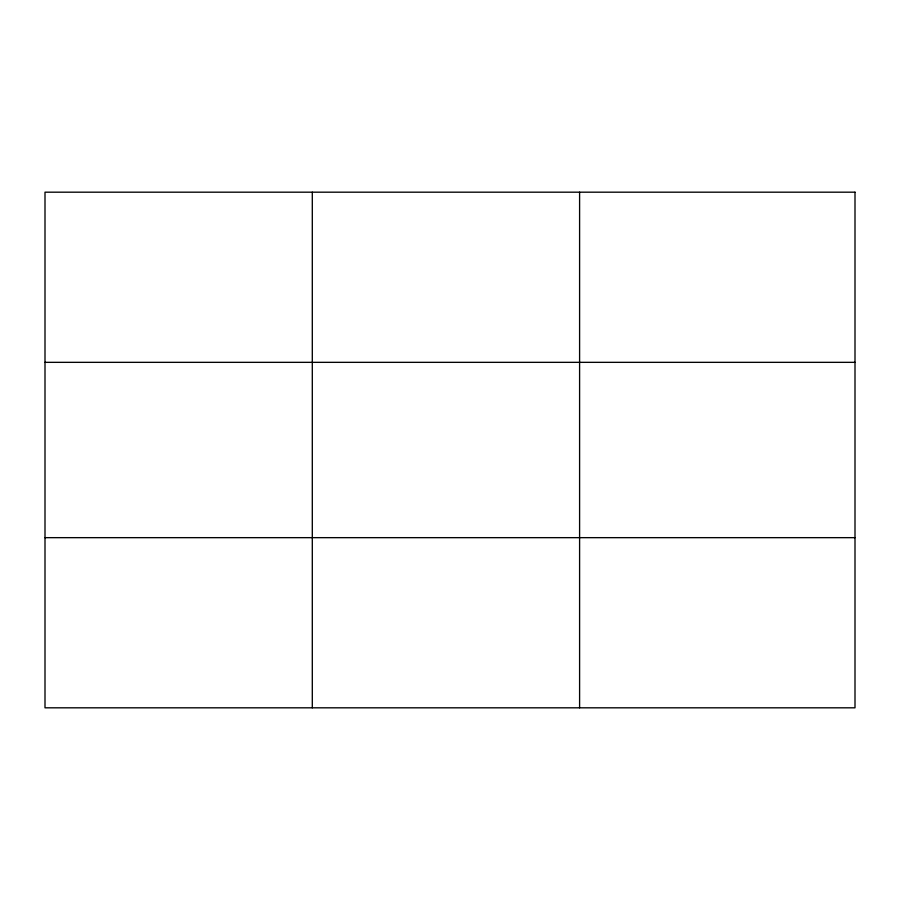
<?xml version="1.0" encoding="UTF-8"?>
<svg xmlns="http://www.w3.org/2000/svg" width="900" height="900" viewBox="0 0 900 900"><rect width="100%" height="100%" fill="white"/><g stroke="black" fill="none" stroke-linecap="round" stroke-linejoin="round"><path stroke-width="1.35" d="M312.3 192.184L312.3 707.816M579.6 192.184L579.6 707.816M45 362.34L855 362.34M45 537.66L855 537.66M855 192.184L855 707.816L45 707.816L45 192.184L855 192.184"/></g></svg>
